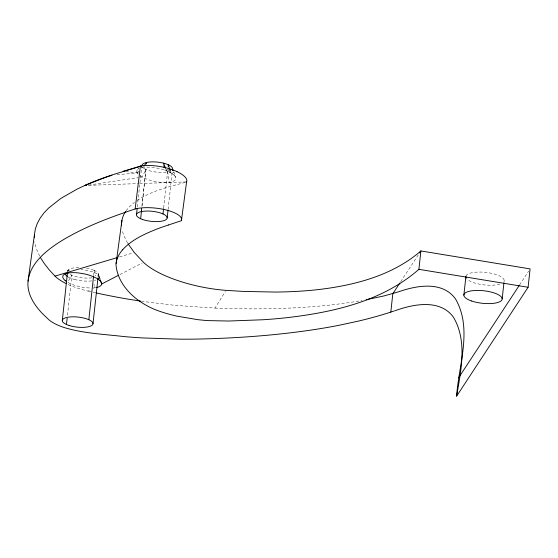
<?xml version="1.0" encoding="UTF-8"?>
<svg xmlns="http://www.w3.org/2000/svg" width="558" height="558" viewBox="0 0 558 558"><rect width="100%" height="100%" fill="white"/><g stroke="black" fill="none" stroke-linecap="round" stroke-linejoin="round"><path stroke-width="0.42" stroke-dasharray="2.79 2.09" d="M100.238 279.244L98.306 273.825L98.159 275.115A15.659 5.127 6.2 0 1 96.227 276.677M67.483 315.256L71.829 275.199L67.671 282.292A19.844 6.752 11.5 0 0 91.177 287.984M93.625 275.596L94.19 270.407A15.436 5.05 6.2 0 1 98.361 274.341L100.112 279.377M98.027 277.424L98.361 274.341M137.324 206.955L141.837 165.391M141.969 205.47L146.14 167.037M141.99 206.432L145.994 169.541L142.088 177.005L138.6 177.528M163.661 207.89L167.791 169.918M168.097 209.466L172.255 171.32M503.986 282.188L504.167 280.521M67.644 271.16L68.453 269.772L66.89 271.348M68.139 276.977A17.061 5.58 6.2 0 0 70.287 278.072L71.836 275.199M138.084 174.054A19.802 6.724 11.4 0 1 137.728 173.629L138 173.189M141.39 301.236L174.78 305.352L214.969 308.093L225.341 291.464M138.544 172.317L138.816 171.878M400.707 281.685L418.256 254.957M519.617 284.866L528.67 271.076M126.08 210.812L128.905 207.234L134.492 202.345M117.013 174.828L137.191 172.813L138.67 170.985M137.7 169.458L138.907 168.139M137.115 200.468C149.816 192.078 164.68 187.774 179.285 184.028L185.737 182.201M68.174 284.517A43.796 14.871 11.5 0 0 88.059 291.088L90.794 289.672M93.528 288.249L94.309 287.844A19.739 6.717 11.5 0 0 95.906 287.635M119.97 274.529L142.185 263.006M119.447 256.945L133.495 252.767M169.911 170.309L170.581 172.694L174.229 172.143M88.45 185.096L137.903 177.639M168.816 169.667L164.554 170.092A19.865 6.815 11.5 0 0 142.918 167.449M170.72 170.35L165.859 170.553M88.708 185.326L138.823 183.575M139.605 183.547L185.807 181.936M214.969 308.093C247.815 309.334 280.751 309.202 313.533 306.6A417.217 141.697 11.5 0 0 362.128 300.469M125.717 171.599L137.191 172.813L137.721 173.629M142.297 167.107L142.953 167.463A19.704 6.696 11.3 0 0 141.662 167.707M170.581 172.694L171.857 173.447A19.69 6.689 11.5 0 1 175.791 178.992A19.9 6.766 11.4 0 1 171.292 181.936L169.227 182.306L167.7 171.857M172.973 174.208L174.682 175.749M127.615 243.086L123.743 235.497L122.167 230.252M39.723 256.08L37.526 251.616L35.545 245.785L34.819 241.698M165.921 169.318L166.437 170.776A19.725 6.703 11.5 0 1 170.581 172.701A19.335 6.577 11.5 0 0 164.554 170.092L164.345 168.551M173.712 171.718L175.665 177.256M99.198 278.135L98.117 274.794A16.656 5.454 6.2 0 0 94.881 272.771A17.145 5.608 6.2 0 0 80.987 269.647M94.19 270.407L95.76 275.847M93.974 283.813L94.309 287.844M146.001 169.534A15.373 5.029 6.2 0 1 142.248 166.891M170.832 170.769A15.373 5.029 6.2 0 1 146.063 169.527M137.191 172.813A19.704 6.696 11.3 0 1 138.879 168.662M140.065 175.756A19.802 6.724 11.4 0 0 142.081 177.005A19.9 6.766 11.4 0 0 169.186 182.32M95.843 292.852A227.071 77.116 11.5 0 1 88.059 291.088M94.288 287.83A19.844 6.752 11.5 0 1 93.437 287.907M98.11 274.794A16.942 5.545 6.2 0 1 99.338 277.047L99.303 277.333A16.733 5.475 6.2 0 1 99.101 277.884M75.107 279.642A16.956 5.545 6.2 0 1 70.315 278.072M67.365 271.23A16.419 5.371 6.2 0 1 69.429 270.435M91.707 280.897A17.165 5.615 6.2 0 1 75.121 279.635M96.06 279.956A16.733 5.475 6.2 0 1 94.344 280.444M92.007 277.8A15.394 5.036 6.2 0 1 70.05 274.25M67.727 271.432A15.394 5.036 6.2 0 1 80.498 267.582M86.469 268.217A15.394 5.036 6.2 0 1 94.183 270.428M465.986 276.091A19.251 6.298 6.2 0 1 487.999 272.674A19.251 6.298 6.2 0 1 503.783 281.727M499.926 284.064A19.251 6.298 6.2 0 1 481.184 284.475A19.251 6.298 6.2 0 1 466.593 278.582"/><path stroke-width="0.84" d="M67.462 272.862L62.308 320.487M66.479 324.498L67.148 318.339M88.834 319.706L93.528 276.461M93.012 323.64L97.943 278.198M136.48 214.718L137.135 208.678M141.3 211.615L141.634 208.539M146.475 163.961L146.642 162.427L143.873 166.207M140.651 218.729L141.488 211.043M163.006 213.937L163.571 208.755M168.16 166.465L168.349 164.743L169.688 169.513M167.177 217.948L168.007 210.31M85.639 185.096L111.056 175.233L140.937 166.158L140.393 166.179L135.148 208.943C108.398 217.92 81.601 227.873 57.753 243.204C43.754 252.593 28.305 265.622 27.9 283.896A260.433 85.221 6.2 0 0 35.252 304.877A265.594 86.909 6.2 0 0 42.757 313.931L48.902 319.776A45.526 14.899 6.2 0 0 51.671 321.868L55.2 323.891A44.068 14.417 6.2 0 0 64.212 327.546C83.693 333.475 104.283 334.235 124.371 336.607A233.404 76.376 6.2 0 0 142.876 337.946L179.299 339.159A274.403 89.789 6.2 0 0 197.051 339.083C235.267 338.267 273.49 335.588 311.329 330.043A413.576 135.329 6.2 0 0 340.087 325.07L358.048 321.185A426.954 139.709 6.2 0 0 390.809 312.103L392.811 293.717L399.835 283.025M122.537 249.844A200.113 65.481 6.2 0 0 115.994 264.771C117.898 287.084 138.51 303.887 158.598 310.904A70.664 23.122 6.2 0 0 176.907 316.142L197.504 319.622A73.175 23.945 6.2 0 0 208.085 320.613L228.661 321.031L262.957 319.755A256.401 83.895 6.2 0 0 286.115 317.767C333.112 312.361 382.446 301.341 418.898 269.326L420.892 250.947L530.1 268.9L528.105 287.272L456.625 396.152C458.732 364.339 472.731 328.864 455.523 298.935C442.41 280.723 416.659 285.466 398.468 291.834L383.96 295.949L366.132 299.723M463.872 295.14L465.867 276.768M502.172 298.893L503.895 283.025M170.525 169.493L171.494 169.451A27.021 9.179 11.5 0 1 186.588 181.908L181.42 220.696L168.488 224.979M116.106 263.46L121.937 220.403M28.026 281.134L34.463 234.458L35.356 228.961L37.212 223.591L40.016 218.331L43.782 213.184L48.504 208.155L60.815 198.439L76.955 189.19C88.255 183.721 99.889 178.574 111.97 175.331M456.625 396.152C460.971 370.512 467.506 341.161 453.521 317.321C440.408 299.109 414.657 303.852 396.466 310.22L394.715 310.813M419.574 252.948L420.892 250.947C392.56 275.499 354.832 285.278 318.374 289.574A259.554 88.157 11.5 0 1 275.094 292.064L243.03 291.395L226.032 290.355A70.078 23.799 11.5 0 1 143.497 262.33L134.325 252.523L128.054 243.797M458.62 377.773L519.142 285.591M122.544 249.844C131.437 239.968 143.859 234.29 155.968 229.415A307.172 100.51 6.2 0 1 168.495 224.986M118.666 275.213L101.682 284.022A19.739 6.717 11.5 0 1 96.632 287.496M84.384 185.661L86.357 185.409L84.823 185.458M84.732 185.5L85.534 185.144M186.163 182.054L186.588 181.908M394.011 311.05L390.809 312.103M40.455 257.573L44.347 263.634L49.195 269.821L54.998 276.112L117.794 257.44M140.393 166.179L123.067 171.334L123.953 171.418M68.069 273.043L69.617 272.82A20.416 6.94 11.4 0 1 78.092 272.876L84.377 273.887A20.395 6.94 11.4 0 1 93.214 276.615L96.429 278.149A19.495 6.633 11.4 0 1 100.035 280.73A19.886 6.766 11.4 0 1 101.689 284.022L100.377 280.151M176.712 171.773L177.137 171.704M172.429 170.176L173.287 170.092L171.494 169.451A27.021 9.179 11.5 0 0 140.602 166.138L140.895 166.151M140.602 301.118L127.189 298.976A227.071 77.116 11.5 0 1 96.625 293.027M418.898 269.326L528.105 287.272M141.307 166.563L140.714 166.235M165.573 168.363L163.606 163.152L164.24 167.777M99.798 279.983L100.035 280.73M34.463 234.458L34.498 237.659M141.941 165.405A15.373 5.029 6.2 0 1 158.591 162.238A15.373 5.029 6.2 0 1 172.387 169.262M66.025 283.506A43.796 14.871 11.5 0 1 54.998 276.112M121.567 225.216A198.955 67.574 11.5 0 1 125.606 211.412M135.169 208.95A26.986 8.83 6.2 0 1 166.319 210.01A26.986 8.83 6.2 0 1 181.392 220.696M66.618 281.657A19.586 6.654 11.4 0 1 65.126 280.576M65.237 280.576A19.69 6.696 11.4 0 1 68.041 273.029M67.281 276.398A17.061 5.58 6.2 0 1 65.432 273.72M98.466 278.665A16.733 5.475 6.2 0 1 97.441 279.363M466.16 277.919A19.251 6.298 6.2 0 1 465.867 276.67M142.45 219.447A15.436 5.05 6.2 0 0 167.044 218.485A15.436 5.05 6.2 0 0 145.987 211.07A15.436 5.05 6.2 0 0 142.45 219.447M69.15 325.509A15.436 5.05 6.2 0 0 92.977 323.912A15.436 5.05 6.2 0 0 70.838 316.895A15.436 5.05 6.2 0 0 69.15 325.509M471.663 301.02A19.251 6.298 6.2 0 0 502.054 299.569A19.251 6.298 6.2 0 0 475.346 290.474A19.251 6.298 6.2 0 0 471.663 301.02"/></g></svg>
